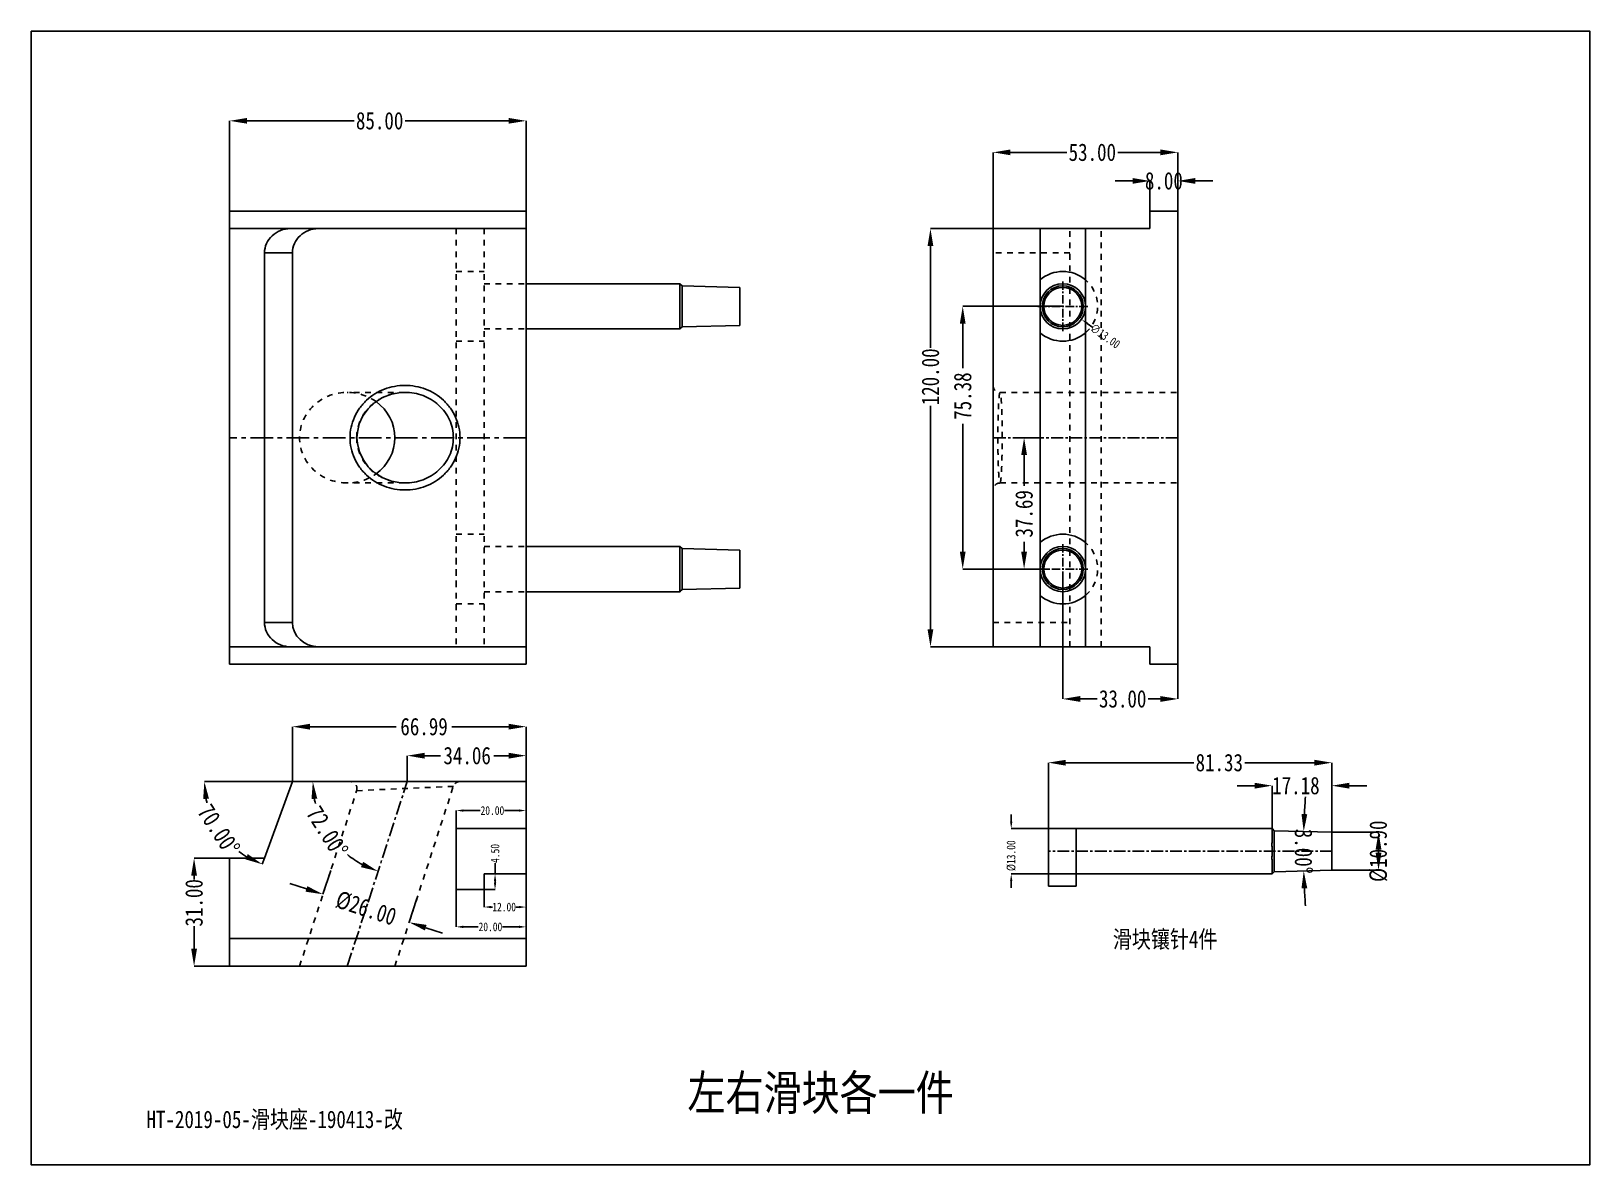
# Model space of a CAD drawing. Header units: millimetres. Extents: x -2414 to 10498, y -2238 to 649.
# Drawn here: x 3475.3 to 3922.3, y -1160.3 to -835 of the extents above; entities that cross this region are included whole.
import ezdxf

# ---------------------------------------------------------------- set-up
doc = ezdxf.new("R2010")
doc.units = ezdxf.units.MM
doc.header["$LTSCALE"] = 16.335
doc.header["$PDMODE"] = 3
doc.header["$PDSIZE"] = 0.3125
doc.linetypes.add('CENTER', pattern=[0.6, 0.375, -0.075, 0.075, -0.075])
doc.linetypes.add('HIDDEN', pattern=[0.2, 0.1, -0.1])
doc.layers.get('0').update_dxf_attribs({"linetype": 'CONTINUOUS'})
doc.layers.get('Defpoints').update_dxf_attribs({"linetype": 'CONTINUOUS'})
doc.layers.add('DEFAULT_2', color=8, linetype='HIDDEN')
doc.layers.add('dim', color=3, linetype='CONTINUOUS')
doc.styles.get("Standard").update_dxf_attribs({"font": 'txt', "width": 0.8})
doc.dimstyles.new('01', dxfattribs={"dimtxt": 5, "dimasz": 5, "dimexe": 0, "dimexo": 0, "dimgap": 0, "dimtad": 0, "dimzin": 0, "dimdsep": 46, "dimtxsty": 'Standard', "dimcen": 0, "dimclrd": 4, "dimclre": 4, "dimclrt": 6, "dimazin": 0, "dimtfac": 1, "dimtofl": 0, "dimtmove": 0, "dimatfit": 3, "dimfxl": 0, "dimtolj": 1, "dimtzin": 0, "dimarcsym": 0})

# ---------------------------------------------------------------- blocks, each defined once
blk = doc.blocks.new('*D169')
at = {"color": 4, "linetype": 'ByBlock', "lineweight": -2, "transparency": 16777216}
for p, q in [((3848.33, -1064.84), (3861.69, -1064.84)), ((3861.69, -1069.84), (3861.69, -1070.74)), ((3848.33, -1075.74), (3861.69, -1075.74))]:
    blk.add_line(p, q, dxfattribs=at)
at = {"color": 4, "linetype": 'ByBlock', "transparency": 16777216}
for points in [[(3860.86, -1069.84), (3862.53, -1069.84), (3861.69, -1064.84)], [(3860.86, -1070.74), (3862.53, -1070.74), (3861.69, -1075.74)]]:
    blk.add_solid(points, dxfattribs=at)
at = {"layer": 'Defpoints', "color": 0, "linetype": 'ByBlock', "transparency": 16777216}
for p in [(3848.33, -1064.84), (3848.33, -1075.74), (3861.69, -1075.74)]:
    blk.add_point(p, dxfattribs=at)
at = {"color": 6, "linetype": 'ByBlock', "transparency": 16777216, "insert": (3861.69, -1070.29), "char_height": 5, "attachment_point": 5, "rotation": 90}
blk.add_mtext('\\A1;%%c10.90', dxfattribs=at)
blk = doc.blocks.new('*D170')
at = {"color": 4, "linetype": 'ByBlock', "lineweight": -2, "transparency": 16777216}
for start, end in [(175.8514, 177.1757), (182.8243, 184.1486)]:
    blk.add_arc((4056.5, -1070.29), 216.33, start, end, dxfattribs=at)
at = {"color": 4, "linetype": 'ByBlock', "transparency": 16777216}
for points in [[(3841.26, -1059.66), (3839.6, -1059.6), (3840.24, -1064.63)], [(3839.6, -1080.98), (3841.26, -1080.92), (3840.24, -1075.95)]]:
    blk.add_solid(points, dxfattribs=at)
at = {"layer": 'Defpoints', "color": 0, "linetype": 'ByBlock', "transparency": 16777216}
for p in [(3831.75, -1064.41), (3848.33, -1064.84), (3840.17, -1068.4), (3831.75, -1076.18), (3848.33, -1075.74)]:
    blk.add_point(p, dxfattribs=at)
at = {"color": 6, "linetype": 'ByBlock', "transparency": 16777216, "insert": (3840.17, -1070.29), "char_height": 5, "attachment_point": 5, "rotation": 270.0007}
blk.add_mtext('\\A1;3.00\\M+5A1E3', dxfattribs=at)
blk = doc.blocks.new('*D171')
at = {"color": 4, "linetype": 'ByBlock', "lineweight": -2, "transparency": 16777216}
for p, q in [((3826.15, -1051.48), (3821.15, -1051.48)), ((3831.15, -1067.05), (3831.15, -1051.48)), ((3848.33, -1067.07), (3848.33, -1051.48)), ((3853.33, -1051.48), (3858.33, -1051.48))]:
    blk.add_line(p, q, dxfattribs=at)
at = {"color": 4, "linetype": 'ByBlock', "transparency": 16777216}
for points in [[(3826.15, -1050.65), (3826.15, -1052.32), (3831.15, -1051.48)], [(3853.33, -1050.65), (3853.33, -1052.32), (3848.33, -1051.48)]]:
    blk.add_solid(points, dxfattribs=at)
at = {"layer": 'Defpoints', "color": 0, "linetype": 'ByBlock', "transparency": 16777216}
for p in [(3831.15, -1051.48), (3831.15, -1067.05), (3848.33, -1067.07)]:
    blk.add_point(p, dxfattribs=at)
at = {"color": 6, "linetype": 'ByBlock', "transparency": 16777216, "insert": (3838, -1051.48), "char_height": 5, "attachment_point": 5}
blk.add_mtext('\\A1;17.18', dxfattribs=at)
blk = doc.blocks.new('*D172')
at = {"color": 4, "linetype": 'ByBlock', "lineweight": -2, "transparency": 16777216}
for p, q in [((3767, -1067.96), (3767, -1044.88)), ((3772, -1044.88), (3808.69, -1044.88)), ((3843.33, -1044.88), (3823.35, -1044.88)), ((3848.33, -1067.07), (3848.33, -1044.88))]:
    blk.add_line(p, q, dxfattribs=at)
at = {"color": 4, "linetype": 'ByBlock', "transparency": 16777216}
for points in [[(3772, -1044.05), (3772, -1045.72), (3767, -1044.88)], [(3843.33, -1044.05), (3843.33, -1045.72), (3848.33, -1044.88)]]:
    blk.add_solid(points, dxfattribs=at)
at = {"layer": 'Defpoints', "color": 0, "linetype": 'ByBlock', "transparency": 16777216}
for p in [(3767, -1044.88), (3767, -1067.96), (3848.33, -1067.07)]:
    blk.add_point(p, dxfattribs=at)
at = {"color": 6, "linetype": 'ByBlock', "transparency": 16777216, "insert": (3816.02, -1044.88), "char_height": 5, "attachment_point": 5}
blk.add_mtext('\\A1;81.33', dxfattribs=at)
blk = doc.blocks.new('*D174')
at = {"color": 4, "linetype": 'ByBlock', "lineweight": -2, "transparency": 16777216}
for p, q in [((3791.14, -877.96), (3786.14, -877.96)), ((3796.14, -886.63), (3796.14, -877.96)), ((3804.14, -886.63), (3804.14, -877.96)), ((3809.14, -877.96), (3814.14, -877.96))]:
    blk.add_line(p, q, dxfattribs=at)
at = {"color": 4, "linetype": 'ByBlock', "transparency": 16777216}
for points in [[(3791.14, -877.12), (3791.14, -878.79), (3796.14, -877.96)], [(3809.14, -877.12), (3809.14, -878.79), (3804.14, -877.96)]]:
    blk.add_solid(points, dxfattribs=at)
at = {"layer": 'Defpoints', "color": 0, "linetype": 'ByBlock', "transparency": 16777216}
for p in [(3796.14, -877.96), (3796.14, -886.63), (3804.14, -886.63)]:
    blk.add_point(p, dxfattribs=at)
at = {"color": 6, "linetype": 'ByBlock', "transparency": 16777216, "insert": (3800.14, -877.96), "char_height": 5, "attachment_point": 5}
blk.add_mtext('\\A1;8.00', dxfattribs=at)
blk = doc.blocks.new('*D175')
at = {"color": 4, "linetype": 'ByBlock', "lineweight": -2, "transparency": 16777216}
for p, q in [((3751.14, -891.63), (3751.14, -869.76)), ((3756.14, -869.76), (3772.28, -869.76)), ((3799.14, -869.76), (3786.94, -869.76)), ((3804.14, -886.63), (3804.14, -869.76))]:
    blk.add_line(p, q, dxfattribs=at)
at = {"color": 4, "linetype": 'ByBlock', "transparency": 16777216}
for points in [[(3756.14, -868.93), (3756.14, -870.59), (3751.14, -869.76)], [(3799.14, -868.93), (3799.14, -870.59), (3804.14, -869.76)]]:
    blk.add_solid(points, dxfattribs=at)
at = {"layer": 'Defpoints', "color": 0, "linetype": 'ByBlock', "transparency": 16777216}
for p in [(3751.14, -869.76), (3804.14, -886.63), (3751.14, -891.63)]:
    blk.add_point(p, dxfattribs=at)
at = {"color": 6, "linetype": 'ByBlock', "transparency": 16777216, "insert": (3779.61, -869.76), "char_height": 5, "attachment_point": 5}
blk.add_mtext('\\A1;53.00', dxfattribs=at)
blk = doc.blocks.new('*D176')
at = {"color": 4, "linetype": 'ByBlock', "lineweight": -2, "transparency": 16777216}
for p, q in [((3753.86, -891.63), (3733.19, -891.63)), ((3733.19, -896.63), (3733.19, -925.84)), ((3733.19, -1006.63), (3733.19, -942.51)), ((3757.53, -1011.63), (3733.19, -1011.63))]:
    blk.add_line(p, q, dxfattribs=at)
at = {"color": 4, "linetype": 'ByBlock', "transparency": 16777216}
for points in [[(3732.36, -896.63), (3734.02, -896.63), (3733.19, -891.63)], [(3732.36, -1006.63), (3734.02, -1006.63), (3733.19, -1011.63)]]:
    blk.add_solid(points, dxfattribs=at)
at = {"layer": 'Defpoints', "color": 0, "linetype": 'ByBlock', "transparency": 16777216}
for p in [(3753.86, -891.63), (3733.19, -1011.63), (3757.53, -1011.63)]:
    blk.add_point(p, dxfattribs=at)
at = {"color": 6, "linetype": 'ByBlock', "transparency": 16777216, "insert": (3733.19, -934.17), "char_height": 5, "attachment_point": 5, "rotation": 90}
blk.add_mtext('\\A1;120.00', dxfattribs=at)
blk = doc.blocks.new('*D177')
at = {"color": 4, "linetype": 'ByBlock', "lineweight": -2, "transparency": 16777216}
for p, q in [((3771.14, -913.94), (3742.44, -913.94)), ((3742.44, -918.94), (3742.44, -931.7)), ((3742.44, -984.32), (3742.44, -947.7)), ((3767.21, -989.32), (3742.44, -989.32))]:
    blk.add_line(p, q, dxfattribs=at)
at = {"color": 4, "linetype": 'ByBlock', "transparency": 16777216}
for points in [[(3741.61, -918.94), (3743.27, -918.94), (3742.44, -913.94)], [(3741.61, -984.32), (3743.27, -984.32), (3742.44, -989.32)]]:
    blk.add_solid(points, dxfattribs=at)
at = {"layer": 'Defpoints', "color": 0, "linetype": 'ByBlock', "transparency": 16777216}
for p in [(3742.44, -913.94), (3771.14, -913.94), (3767.21, -989.32)]:
    blk.add_point(p, dxfattribs=at)
at = {"color": 6, "linetype": 'ByBlock', "transparency": 16777216, "insert": (3742.44, -939.7), "char_height": 5, "attachment_point": 5, "rotation": 90}
blk.add_mtext('\\A1;75.38', dxfattribs=at)
blk = doc.blocks.new('*D178')
at = {"color": 4, "linetype": 'ByBlock', "lineweight": -2, "transparency": 16777216}
for p, q in [((3771.14, -992.41), (3771.14, -1026.59)), ((3804.14, -995.95), (3804.14, -1026.59)), ((3776.14, -1026.59), (3780.99, -1026.59)), ((3799.14, -1026.59), (3795.65, -1026.59))]:
    blk.add_line(p, q, dxfattribs=at)
at = {"color": 4, "linetype": 'ByBlock', "transparency": 16777216}
for points in [[(3776.14, -1025.76), (3776.14, -1027.43), (3771.14, -1026.59)], [(3799.14, -1025.76), (3799.14, -1027.43), (3804.14, -1026.59)]]:
    blk.add_solid(points, dxfattribs=at)
at = {"layer": 'Defpoints', "color": 0, "linetype": 'ByBlock', "transparency": 16777216}
for p in [(3771.14, -992.41), (3804.14, -995.95), (3804.14, -1026.59)]:
    blk.add_point(p, dxfattribs=at)
at = {"color": 6, "linetype": 'ByBlock', "transparency": 16777216, "insert": (3788.32, -1026.59), "char_height": 5, "attachment_point": 5}
blk.add_mtext('\\A1;33.00', dxfattribs=at)
blk = doc.blocks.new('*D179')
at = {"color": 4, "linetype": 'ByBlock', "lineweight": -2, "transparency": 16777216}
for p, q in [((3764.81, -951.63), (3760.05, -951.63)), ((3760.05, -956.63), (3760.05, -965.47)), ((3760.05, -984.32), (3760.05, -981.47)), ((3761.11, -989.32), (3760.05, -989.32))]:
    blk.add_line(p, q, dxfattribs=at)
at = {"color": 4, "linetype": 'ByBlock', "transparency": 16777216}
for points in [[(3759.21, -956.63), (3760.88, -956.63), (3760.05, -951.63)], [(3759.21, -984.32), (3760.88, -984.32), (3760.05, -989.32)]]:
    blk.add_solid(points, dxfattribs=at)
at = {"layer": 'Defpoints', "color": 0, "linetype": 'ByBlock', "transparency": 16777216}
for p in [(3764.81, -951.63), (3760.05, -989.32), (3761.11, -989.32)]:
    blk.add_point(p, dxfattribs=at)
at = {"color": 6, "linetype": 'ByBlock', "transparency": 16777216, "insert": (3760.05, -973.47), "char_height": 5, "attachment_point": 5, "rotation": 90}
blk.add_mtext('\\A1;37.69', dxfattribs=at)
blk = doc.blocks.new('*D180')
at = {"color": 4, "linetype": 'ByBlock', "lineweight": -2, "transparency": 16777216}
for p, q in [((3583.15, -1050.29), (3583.15, -1042.87)), ((3588.15, -1042.87), (3592.65, -1042.87)), ((3612.2, -1042.87), (3607.98, -1042.87)), ((3617.2, -1050.29), (3617.2, -1042.87))]:
    blk.add_line(p, q, dxfattribs=at)
at = {"color": 4, "linetype": 'ByBlock', "transparency": 16777216}
for points in [[(3588.15, -1042.04), (3588.15, -1043.71), (3583.15, -1042.87)], [(3612.2, -1042.04), (3612.2, -1043.71), (3617.2, -1042.87)]]:
    blk.add_solid(points, dxfattribs=at)
at = {"layer": 'Defpoints', "color": 0, "linetype": 'ByBlock', "transparency": 16777216}
for p in [(3583.15, -1042.87), (3583.15, -1050.29), (3617.2, -1050.29)]:
    blk.add_point(p, dxfattribs=at)
at = {"color": 6, "linetype": 'ByBlock', "transparency": 16777216, "insert": (3600.32, -1042.87), "char_height": 5, "attachment_point": 5}
blk.add_mtext('\\A1;34.06', dxfattribs=at)
blk = doc.blocks.new('*D181')
at = {"color": 4, "linetype": 'ByBlock', "lineweight": -2, "transparency": 16777216}
for p, q in [((3550.21, -1050.29), (3550.21, -1034.55)), ((3555.21, -1034.55), (3579.96, -1034.55)), ((3612.2, -1034.55), (3595.96, -1034.55)), ((3617.2, -1050.29), (3617.2, -1034.55))]:
    blk.add_line(p, q, dxfattribs=at)
at = {"color": 4, "linetype": 'ByBlock', "transparency": 16777216}
for points in [[(3555.21, -1033.72), (3555.21, -1035.38), (3550.21, -1034.55)], [(3612.2, -1033.72), (3612.2, -1035.38), (3617.2, -1034.55)]]:
    blk.add_solid(points, dxfattribs=at)
at = {"layer": 'Defpoints', "color": 0, "linetype": 'ByBlock', "transparency": 16777216}
for p in [(3550.21, -1034.55), (3550.21, -1050.29), (3617.2, -1050.29)]:
    blk.add_point(p, dxfattribs=at)
at = {"color": 6, "linetype": 'ByBlock', "transparency": 16777216, "insert": (3587.96, -1034.55), "char_height": 5, "attachment_point": 5}
blk.add_mtext('\\A1;66.99', dxfattribs=at)
blk = doc.blocks.new('*D182')
at = {"color": 4, "linetype": 'ByBlock', "lineweight": -2, "transparency": 16777216}
for p, q in [((3532.2, -1072.29), (3522, -1072.29)), ((3522, -1077.29), (3522, -1078.41)), ((3522, -1098.29), (3522, -1091.74)), ((3532.2, -1103.29), (3522, -1103.29))]:
    blk.add_line(p, q, dxfattribs=at)
at = {"color": 4, "linetype": 'ByBlock', "transparency": 16777216}
for points in [[(3521.17, -1077.29), (3522.83, -1077.29), (3522, -1072.29)], [(3521.17, -1098.29), (3522.83, -1098.29), (3522, -1103.29)]]:
    blk.add_solid(points, dxfattribs=at)
at = {"layer": 'Defpoints', "color": 0, "linetype": 'ByBlock', "transparency": 16777216}
for p in [(3532.2, -1072.29), (3522, -1103.29), (3532.2, -1103.29)]:
    blk.add_point(p, dxfattribs=at)
at = {"color": 6, "linetype": 'ByBlock', "transparency": 16777216, "insert": (3522, -1085.08), "char_height": 5, "attachment_point": 5, "rotation": 90}
blk.add_mtext('\\A1;31.00', dxfattribs=at)
blk = doc.blocks.new('*D183')
at = {"color": 4, "linetype": 'ByBlock', "lineweight": -2, "transparency": 16777216}
for p, q in [((3550.21, -1050.29), (3524.95, -1050.29)), ((3542.2, -1072.29), (3541.57, -1074.03))]:
    blk.add_line(p, q, dxfattribs=at)
for start, end in [(191.3598, 193.9669), (232.4925, 238.6402)]:
    blk.add_arc((3550.21, -1050.29), 25.26, start, end, dxfattribs=at)
at = {"color": 4, "linetype": 'ByBlock', "transparency": 16777216}
for points in [[(3524.61, -1055.35), (3526.27, -1055.18), (3524.95, -1050.29)], [(3537.42, -1071.11), (3536.7, -1072.61), (3541.57, -1074.03)]]:
    blk.add_solid(points, dxfattribs=at)
at = {"layer": 'Defpoints', "color": 0, "linetype": 'ByBlock', "transparency": 16777216}
for p in [(3550.21, -1050.29), (3550.21, -1050.29), (3617.2, -1050.29), (3532.87, -1068.67), (3542.2, -1072.29)]:
    blk.add_point(p, dxfattribs=at)
at = {"color": 6, "linetype": 'ByBlock', "transparency": 16777216, "insert": (3529.08, -1064.13), "char_height": 5, "attachment_point": 5, "rotation": 303.2297}
blk.add_mtext('\\A1;70.00\\M+5A1E3', dxfattribs=at)
blk = doc.blocks.new('*D184')
at = {"color": 4, "linetype": 'ByBlock', "lineweight": -2, "transparency": 16777216}
for start, end in [(190.5865, 193.4251), (230.7282, 241.4135)]:
    blk.add_arc((3583.15, -1050.29), 27.1, start, end, dxfattribs=at)
at = {"color": 4, "linetype": 'ByBlock', "transparency": 16777216}
for points in [[(3555.68, -1055.35), (3557.34, -1055.19), (3556.05, -1050.29)], [(3570.51, -1073.32), (3569.85, -1074.85), (3574.77, -1076.06)]]:
    blk.add_solid(points, dxfattribs=at)
at = {"layer": 'Defpoints', "color": 0, "linetype": 'ByBlock', "transparency": 16777216}
for p in [(3550.21, -1050.29), (3583.15, -1050.29), (3617.2, -1050.29), (3565.01, -1070.43), (3565.92, -1103.29)]:
    blk.add_point(p, dxfattribs=at)
at = {"color": 6, "linetype": 'ByBlock', "transparency": 16777216, "insert": (3560.18, -1064.68), "char_height": 5, "attachment_point": 5, "rotation": 302.0767}
blk.add_mtext('\\A1;72.00\\M+5A1E3', dxfattribs=at)
blk = doc.blocks.new('*D185')
at = {"color": 4, "linetype": 'ByBlock', "lineweight": -2, "transparency": 16777216}
for p, q in [((3561.19, -1075.79), (3558.97, -1082.64)), ((3554.21, -1081.1), (3549.45, -1079.55)), ((3585.92, -1083.83), (3583.69, -1090.68)), ((3588.45, -1092.22), (3593.2, -1093.77))]:
    blk.add_line(p, q, dxfattribs=at)
at = {"color": 4, "linetype": 'ByBlock', "transparency": 16777216}
for points in [[(3554.47, -1080.3), (3553.95, -1081.89), (3558.97, -1082.64)], [(3588.71, -1091.43), (3588.19, -1093.01), (3583.69, -1090.68)]]:
    blk.add_solid(points, dxfattribs=at)
at = {"layer": 'Defpoints', "color": 0, "linetype": 'ByBlock', "transparency": 16777216}
for p in [(3561.19, -1075.79), (3585.92, -1083.83), (3583.69, -1090.68)]:
    blk.add_point(p, dxfattribs=at)
at = {"color": 6, "linetype": 'ByBlock', "transparency": 16777216, "insert": (3571.33, -1086.66), "char_height": 5, "attachment_point": 5, "rotation": 342}
blk.add_mtext('\\A1;%%c26.00', dxfattribs=at)
blk = doc.blocks.new('*D191')
at = {"color": 4, "linetype": 'ByBlock', "lineweight": -2, "transparency": 16777216}
for p, q in [((3532.2, -886.63), (3532.2, -860.71)), ((3537.2, -860.71), (3567.88, -860.71)), ((3612.2, -860.71), (3582.55, -860.71)), ((3617.2, -891.63), (3617.2, -860.71))]:
    blk.add_line(p, q, dxfattribs=at)
at = {"color": 4, "linetype": 'ByBlock', "transparency": 16777216}
for points in [[(3537.2, -859.88), (3537.2, -861.54), (3532.2, -860.71)], [(3612.2, -859.88), (3612.2, -861.54), (3617.2, -860.71)]]:
    blk.add_solid(points, dxfattribs=at)
at = {"layer": 'Defpoints', "color": 0, "linetype": 'ByBlock', "transparency": 16777216}
for p in [(3532.2, -860.71), (3532.2, -886.63), (3617.2, -891.63)]:
    blk.add_point(p, dxfattribs=at)
at = {"color": 6, "linetype": 'ByBlock', "transparency": 16777216, "insert": (3575.22, -860.71), "char_height": 5, "attachment_point": 5}
blk.add_mtext('\\A1;85.00', dxfattribs=at)
blk = doc.blocks.new('*D652')
at = {"layer": 'Defpoints', "color": 0, "linetype": 'ByBlock', "transparency": 16777216}
for p in [(3765.82, -910.21), (3776.47, -917.67)]:
    blk.add_point(p, dxfattribs=at)
at = {"layer": 'dim', "color": 4, "linetype": 'ByBlock', "lineweight": -2, "transparency": 16777216}
blk.add_line((3779.74, -919.97), (3778.1, -918.82), dxfattribs=at)
at = {"layer": 'dim', "color": 4, "linetype": 'ByBlock', "transparency": 16777216}
blk.add_solid([(3778.3, -918.55), (3777.91, -919.09), (3776.47, -917.67)], dxfattribs=at)
at = {"layer": 'dim', "color": 6, "linetype": 'ByBlock', "transparency": 16777216, "insert": (3783.29, -922.46), "char_height": 2.5, "attachment_point": 5, "rotation": 324.9623}
blk.add_mtext('\\A1;∅13.00', dxfattribs=at)
blk = doc.blocks.new('*D653')
at = {"layer": 'Defpoints', "color": 0, "linetype": 'ByBlock', "transparency": 16777216}
for p in [(3617.2, -1076.79), (3597.2, -1081.29), (3617.2, -1091.99)]:
    blk.add_point(p, dxfattribs=at)
at = {"layer": 'dim', "color": 4, "linetype": 'ByBlock', "lineweight": -2, "transparency": 16777216}
for p, q in [((3617.2, -1076.79), (3617.2, -1091.99)), ((3597.2, -1081.29), (3597.2, -1091.99)), ((3599.2, -1091.99), (3603.49, -1091.99)), ((3615.2, -1091.99), (3610.49, -1091.99))]:
    blk.add_line(p, q, dxfattribs=at)
at = {"layer": 'dim', "color": 4, "linetype": 'ByBlock', "transparency": 16777216}
for points in [[(3599.2, -1091.65), (3599.2, -1092.32), (3597.2, -1091.99)], [(3615.2, -1091.65), (3615.2, -1092.32), (3617.2, -1091.99)]]:
    blk.add_solid(points, dxfattribs=at)
at = {"layer": 'dim', "color": 6, "linetype": 'ByBlock', "transparency": 16777216, "insert": (3606.99, -1091.99), "char_height": 2.5, "attachment_point": 5}
blk.add_mtext('\\A1;20.00', dxfattribs=at)
blk = doc.blocks.new('*D654')
at = {"layer": 'Defpoints', "color": 0, "linetype": 'ByBlock', "transparency": 16777216}
for p in [(3617.2, -1058.62), (3597.2, -1063.8), (3617.2, -1063.79)]:
    blk.add_point(p, dxfattribs=at)
at = {"layer": 'dim', "color": 4, "linetype": 'ByBlock', "lineweight": -2, "transparency": 16777216}
for p, q in [((3597.2, -1063.8), (3597.2, -1058.62)), ((3599.2, -1058.62), (3604.06, -1058.62)), ((3615.2, -1058.62), (3611.06, -1058.62)), ((3617.2, -1063.79), (3617.2, -1058.62))]:
    blk.add_line(p, q, dxfattribs=at)
at = {"layer": 'dim', "color": 4, "linetype": 'ByBlock', "transparency": 16777216}
for points in [[(3599.2, -1058.29), (3599.2, -1058.95), (3597.2, -1058.62)], [(3615.2, -1058.29), (3615.2, -1058.95), (3617.2, -1058.62)]]:
    blk.add_solid(points, dxfattribs=at)
at = {"layer": 'dim', "color": 6, "linetype": 'ByBlock', "transparency": 16777216, "insert": (3607.56, -1058.62), "char_height": 2.5, "attachment_point": 5}
blk.add_mtext('\\A1;20.00', dxfattribs=at)
blk = doc.blocks.new('*D655')
at = {"layer": 'Defpoints', "color": 0, "linetype": 'ByBlock', "transparency": 16777216}
for p in [(3605.2, -1076.79), (3605.2, -1081.29), (3608.32, -1081.29)]:
    blk.add_point(p, dxfattribs=at)
at = {"layer": 'dim', "color": 4, "linetype": 'ByBlock', "lineweight": -2, "transparency": 16777216}
for p, q in [((3605.2, -1076.79), (3608.32, -1076.79)), ((3608.32, -1076.79), (3608.32, -1073.75)), ((3605.2, -1081.29), (3608.32, -1081.29)), ((3608.32, -1079.29), (3608.32, -1078.79))]:
    blk.add_line(p, q, dxfattribs=at)
at = {"layer": 'dim', "color": 4, "linetype": 'ByBlock', "transparency": 16777216}
for points in [[(3607.99, -1078.79), (3608.65, -1078.79), (3608.32, -1076.79)], [(3607.99, -1079.29), (3608.65, -1079.29), (3608.32, -1081.29)]]:
    blk.add_solid(points, dxfattribs=at)
at = {"layer": 'dim', "color": 6, "linetype": 'ByBlock', "transparency": 16777216, "insert": (3608.32, -1070.92), "char_height": 2.5, "attachment_point": 5, "rotation": 90}
blk.add_mtext('\\A1;4.50', dxfattribs=at)
blk = doc.blocks.new('*D656')
at = {"layer": 'Defpoints', "color": 0, "linetype": 'ByBlock', "transparency": 16777216}
for p in [(3605.2, -1081.29), (3617.2, -1081.29), (3617.2, -1086.3)]:
    blk.add_point(p, dxfattribs=at)
at = {"layer": 'dim', "color": 4, "linetype": 'ByBlock', "lineweight": -2, "transparency": 16777216}
for p, q in [((3605.2, -1081.29), (3605.2, -1086.3)), ((3617.2, -1081.29), (3617.2, -1086.3)), ((3607.2, -1086.3), (3607.58, -1086.3)), ((3615.2, -1086.3), (3614.25, -1086.3))]:
    blk.add_line(p, q, dxfattribs=at)
at = {"layer": 'dim', "color": 4, "linetype": 'ByBlock', "transparency": 16777216}
for points in [[(3607.2, -1085.97), (3607.2, -1086.64), (3605.2, -1086.3)], [(3615.2, -1085.97), (3615.2, -1086.64), (3617.2, -1086.3)]]:
    blk.add_solid(points, dxfattribs=at)
at = {"layer": 'dim', "color": 6, "linetype": 'ByBlock', "transparency": 16777216, "insert": (3610.92, -1086.3), "char_height": 2.5, "attachment_point": 5}
blk.add_mtext('\\A1;12.00', dxfattribs=at)
blk = doc.blocks.new('*D657')
at = {"layer": 'Defpoints', "color": 0, "linetype": 'ByBlock', "transparency": 16777216}
for p in [(3775, -1063.79), (3756.35, -1076.79), (3775, -1076.79)]:
    blk.add_point(p, dxfattribs=at)
at = {"layer": 'dim', "color": 4, "linetype": 'ByBlock', "lineweight": -2, "transparency": 16777216}
for p, q in [((3756.35, -1061.79), (3756.35, -1059.79)), ((3775, -1063.79), (3756.35, -1063.79)), ((3775, -1076.79), (3756.35, -1076.79)), ((3756.35, -1078.79), (3756.35, -1080.79))]:
    blk.add_line(p, q, dxfattribs=at)
at = {"layer": 'dim', "color": 4, "linetype": 'ByBlock', "transparency": 16777216}
for points in [[(3756.02, -1061.79), (3756.69, -1061.79), (3756.35, -1063.79)], [(3756.02, -1078.79), (3756.69, -1078.79), (3756.35, -1076.79)]]:
    blk.add_solid(points, dxfattribs=at)
at = {"layer": 'dim', "color": 6, "linetype": 'ByBlock', "transparency": 16777216, "insert": (3756.35, -1071.57), "char_height": 2.5, "attachment_point": 5, "rotation": 90}
blk.add_mtext('\\A1;%%C13.00', dxfattribs=at)

msp = doc.modelspace()

# ---------------------------------------------------------------- linework, layer by layer
at = {"color": 7, "linetype": 'Continuous'}
for p, q in [((3532.201, -1016.63), (3532.201, -886.63)), ((3617.201, -886.63), (3532.201, -886.63)), ((3617.201, -886.63), (3617.201, -1016.63)), ((3796.142, -886.63), (3796.142, -891.63)), ((3804.142, -886.63), (3796.142, -886.63)), ((3804.142, -1016.63), (3804.142, -886.63)), ((3617.201, -891.63), (3532.201, -891.63)), ((3751.142, -891.63), (3751.142, -1011.63)), ((3796.142, -891.63), (3751.142, -891.63)), ((3542.201, -1004.63), (3542.201, -898.63)), ((3542.201, -898.63), (3550.208, -898.63)), ((3550.208, -1004.63), (3550.208, -898.63)), ((3617.201, -907.442), (3661.449, -907.442)), ((3661.949, -908.057), (3661.45, -907.544)), ((3661.949, -919.827), (3661.949, -908.057)), ((3678.531, -908.491), (3661.949, -908.057)), ((3678.531, -919.393), (3678.531, -908.491)), ((3617.201, -920.442), (3661.45, -920.442)), ((3661.949, -919.827), (3661.45, -920.34)), ((3678.531, -919.393), (3661.949, -919.827)), ((3582.489, -938.63), (3582.496, -938.63)), ((3582.504, -964.63), (3582.496, -964.63)), ((3617.201, -982.817), (3661.449, -982.817)), ((3661.949, -983.432), (3661.45, -982.919)), ((3661.949, -995.202), (3661.949, -983.432)), ((3678.531, -983.866), (3661.949, -983.432)), ((3678.531, -994.768), (3678.531, -983.866)), ((3617.201, -995.817), (3661.45, -995.817)), ((3661.949, -995.202), (3661.45, -995.715)), ((3678.531, -994.768), (3661.949, -995.202)), ((3550.208, -1004.63), (3542.201, -1004.63)), ((3617.201, -1011.63), (3532.201, -1011.63)), ((3751.142, -1011.63), (3796.142, -1011.63)), ((3796.142, -1011.63), (3796.142, -1016.63)), ((3617.201, -1016.63), (3532.201, -1016.63)), ((3796.142, -1016.63), (3804.142, -1016.63)), ((3550.208, -1050.292), (3542.201, -1072.292)), ((3617.201, -1050.292), (3550.208, -1050.292)), ((3617.201, -1050.292), (3617.201, -1103.292)), ((3766.999, -1080.294), (3766.999, -1063.794)), ((3786.999, -1063.794), (3766.999, -1063.794)), ((3774.999, -1080.294), (3774.999, -1063.794)), ((3831.151, -1063.794), (3786.999, -1063.794)), ((3831.747, -1064.406), (3831.151, -1063.794)), ((3831.747, -1076.177), (3831.747, -1064.406)), ((3848.329, -1064.841), (3831.747, -1064.406)), ((3848.329, -1075.743), (3848.329, -1064.841)), ((3532.201, -1103.292), (3532.201, -1072.292)), ((3542.201, -1072.292), (3532.201, -1072.292)), ((3786.999, -1076.794), (3774.999, -1076.794)), ((3831.146, -1076.794), (3786.999, -1076.794)), ((3831.747, -1076.177), (3831.146, -1076.794)), ((3848.329, -1075.743), (3831.747, -1076.177)), ((3774.999, -1080.294), (3766.999, -1080.294)), ((3617.201, -1095.292), (3532.201, -1095.292)), ((3617.201, -1103.292), (3532.201, -1103.292))]:
    msp.add_line(p, q, dxfattribs=at)
at = {"linetype": 'ByBlock'}
for p, q in [((3764.645, -1011.63), (3764.645, -891.63)), ((3777.645, -1011.63), (3777.645, -891.63)), ((3605.201, -1081.294), (3605.201, -1076.794)), ((3605.201, -1076.794), (3617.201, -1076.794))]:
    msp.add_line(p, q, dxfattribs=at)
at = {"color": 1, "linetype": 'CENTER', "ltscale": 0.404285}
for p, q in [((3771.145, -921.092), (3771.145, -906.792)), ((3763.995, -913.942), (3778.295, -913.942)), ((3771.145, -996.467), (3771.145, -982.167)), ((3763.995, -989.317), (3778.295, -989.317))]:
    msp.add_line(p, q, dxfattribs=at)
at = {"color": 1, "linetype": 'CENTER', "ltscale": 1.057361}
msp.add_line((3617.201, -951.63), (3532.201, -951.63), dxfattribs=at)
at = {"color": 1, "linetype": 'CENTER', "ltscale": 0.55978}
msp.add_line((3804.142, -951.63), (3751.142, -951.63), dxfattribs=at)
at = {"color": 1, "linetype": 'CENTER', "ltscale": 0.549201}
msp.add_line((3848.329, -1070.294), (3766.999, -1070.294), dxfattribs=at)
at = {"linetype": 'ByBlock'}
msp.add_lwpolyline([(3475.281, -834.986), (3922.295, -834.986), (3922.295, -1160.269), (3475.281, -1160.269)], close=True, dxfattribs=at)
at = {"color": 7, "linetype": 'Continuous'}
for points in [[(3568.724, -951.63), (3568.827, -950.042), (3569.384, -947.653), (3570.423, -945.375), (3571.92, -943.304), (3573.825, -941.531), (3576.073, -940.13), (3578.587, -939.165), (3581.271, -938.681), (3582.489, -938.63)], [(3582.504, -964.63), (3581.298, -964.58), (3578.619, -964.104), (3576.109, -963.146), (3573.861, -961.756), (3571.953, -959.992), (3570.451, -957.931), (3569.403, -955.662), (3568.835, -953.28), (3568.724, -951.63)]]:
    msp.add_lwpolyline(points, dxfattribs=at)
for centre, radius in [((3771.145, -913.942), 6.5), ((3771.142, -913.942), 5.885), ((3771.142, -913.942), 5.451), ((3771.145, -989.317), 6.5), ((3771.142, -989.317), 5.885), ((3771.142, -989.317), 5.451)]:
    msp.add_circle(centre, radius, dxfattribs=at)
at = {"linetype": 'ByBlock'}
for centre, start, end in [((3771.145, -913.942), 49.4584, 130.5416), ((3771.145, -913.942), 229.4584, 310.5416), ((3771.145, -989.317), 49.4584, 130.5416), ((3771.145, -989.317), 229.4584, 310.5416)]:
    msp.add_arc(centre, 10, start, end, dxfattribs=at)
at = {"color": 7, "linetype": 'Continuous'}
for centre, major_axis, ratio, start_param, end_param in [((3549.65, -898.63), (7.449, 0), 0.9396926, 1.5707963, 3.1415927), ((3557.657, -898.63), (7.449, 0), 0.9396926, 1.5707963, 3.1415927), ((3565.925, -951.63), (13.669, 0), 0.9510565, -0.9212421, 0.9209931), ((3549.65, -1004.63), (7.449, 0), 0.9396926, -3.1415927, -1.5707963), ((3557.657, -1004.63), (-7.449, 0), 0.9396926, 0, 1.5707963)]:
    msp.add_ellipse(centre, major_axis=major_axis, ratio=ratio, start_param=start_param, end_param=end_param, dxfattribs=at)
for points, knots in [([(3661.45, -920.442), (3661.445, -920.442), (3661.435, -920.427), (3661.41, -920.41), (3661.381, -920.369), (3661.34, -920.29), (3661.335, -920.142), (3661.352, -919.93), (3661.357, -919.657), (3661.351, -919.188), (3661.352, -918.481), (3661.353, -917.508), (3661.353, -916.398), (3661.353, -915.194), (3661.353, -913.942), (3661.353, -912.69), (3661.353, -911.486), (3661.353, -910.376), (3661.352, -909.404), (3661.351, -908.696), (3661.357, -908.227), (3661.352, -907.954), (3661.335, -907.742), (3661.34, -907.594), (3661.381, -907.515), (3661.41, -907.475), (3661.435, -907.457), (3661.445, -907.442), (3661.45, -907.442)], [0, 0, 0, 0, 0.0009896, 0.0036036, 0.0073845, 0.0120288, 0.0239579, 0.040407, 0.061275, 0.0863608, 0.148213, 0.2235939, 0.3096038, 0.4029356, 0.5, 0.5970644, 0.6903962, 0.7764061, 0.851787, 0.9136392, 0.938725, 0.959593, 0.9760421, 0.9879712, 0.9926155, 0.9963964, 0.9990104, 1, 1, 1, 1]), ([(3566.724, -951.63), (3566.724, -950.624), (3566.938, -948.607), (3567.884, -945.721), (3569.403, -943.09), (3571.417, -940.818), (3573.835, -938.981), (3577.449, -937.189), (3582.496, -936.257), (3587.542, -937.189), (3591.157, -938.981), (3593.574, -940.818), (3595.588, -943.09), (3597.107, -945.721), (3598.053, -948.607), (3598.268, -950.624), (3598.268, -951.63)], [0, 0, 0, 0, 0.0625569, 0.1251087, 0.1876694, 0.2502339, 0.3128032, 0.3753761, 0.500002, 0.6246255, 0.6871958, 0.7497621, 0.812323, 0.8748817, 0.9374385, 1, 1, 1, 1]), ([(3582.496, -938.63), (3584.244, -938.63), (3587.772, -939.257), (3591.612, -941.575), (3593.979, -944.187), (3595.329, -946.472), (3596.174, -948.988), (3596.365, -950.751), (3596.366, -951.63)], [0, 0, 0, 0, 0.2494555, 0.4988406, 0.6241058, 0.7493883, 0.8746841, 1, 1, 1, 1]), ([(3598.268, -951.63), (3598.268, -952.635), (3598.053, -954.652), (3597.107, -957.538), (3595.588, -960.169), (3593.574, -962.441), (3591.157, -964.278), (3587.542, -966.07), (3582.496, -967.002), (3577.449, -966.07), (3573.835, -964.278), (3571.417, -962.441), (3569.403, -960.169), (3567.885, -957.538), (3566.938, -954.652), (3566.724, -952.635), (3566.724, -951.63)], [0, 0, 0, 0, 0.0625569, 0.1251087, 0.1876694, 0.2502339, 0.3128032, 0.3753761, 0.500002, 0.6246255, 0.6871958, 0.7497621, 0.812323, 0.8748817, 0.9374385, 1, 1, 1, 1]), ([(3596.366, -951.63), (3596.365, -952.508), (3596.174, -954.27), (3595.33, -956.785), (3593.981, -959.069), (3591.615, -961.681), (3587.778, -964), (3584.252, -964.629), (3582.504, -964.63)], [0, 0, 0, 0, 0.1253054, 0.25059, 0.3758755, 0.5011468, 0.7505415, 1, 1, 1, 1]), ([(3661.45, -995.817), (3661.445, -995.817), (3661.435, -995.802), (3661.41, -995.785), (3661.381, -995.744), (3661.34, -995.665), (3661.335, -995.517), (3661.352, -995.305), (3661.357, -995.032), (3661.351, -994.563), (3661.352, -993.856), (3661.353, -992.883), (3661.353, -991.773), (3661.353, -990.569), (3661.353, -989.317), (3661.353, -988.065), (3661.353, -986.861), (3661.353, -985.751), (3661.352, -984.779), (3661.351, -984.071), (3661.357, -983.602), (3661.352, -983.329), (3661.335, -983.117), (3661.34, -982.969), (3661.381, -982.89), (3661.41, -982.85), (3661.435, -982.832), (3661.445, -982.817), (3661.45, -982.817)], [0, 0, 0, 0, 0.0009896, 0.0036036, 0.0073845, 0.0120288, 0.0239579, 0.040407, 0.061275, 0.0863608, 0.148213, 0.2235939, 0.3096038, 0.4029356, 0.5, 0.5970644, 0.6903962, 0.7764061, 0.851787, 0.9136392, 0.938725, 0.959593, 0.9760421, 0.9879712, 0.9926155, 0.9963964, 0.9990104, 1, 1, 1, 1]), ([(3831.247, -1070.294), (3831.247, -1069.872), (3831.117, -1069.047), (3831.151, -1067.841), (3831.152, -1066.731), (3831.149, -1065.558), (3831.15, -1064.595), (3831.151, -1063.96), (3831.151, -1063.794)], [0, 0, 0, 0, 0.1950655, 0.3826166, 0.5555281, 0.7070677, 0.9238678, 1, 1, 1, 1]), ([(3831.146, -1076.794), (3831.146, -1076.629), (3831.146, -1075.994), (3831.145, -1075.031), (3831.149, -1073.857), (3831.149, -1072.748), (3831.116, -1071.542), (3831.247, -1070.717), (3831.247, -1070.294)], [0, 0, 0, 0, 0.0761326, 0.2929337, 0.4444738, 0.6173853, 0.8049376, 1, 1, 1, 1])]:
    msp.add_open_spline(points, degree=3, knots=knots, dxfattribs=at)
at = {"layer": 'DEFAULT_2', "color": 8, "linetype": 'HIDDEN'}
for p, q in [((3597.201, -891.63), (3597.201, -1011.63)), ((3605.201, -891.63), (3605.201, -1011.63)), ((3773.142, -1011.63), (3773.142, -891.63)), ((3782.145, -1011.63), (3782.145, -891.63)), ((3773.142, -898.63), (3751.142, -898.63)), ((3597.201, -903.942), (3605.201, -903.942)), ((3605.201, -907.442), (3617.201, -907.442)), ((3605.201, -920.442), (3617.201, -920.442)), ((3597.201, -923.942), (3605.201, -923.942)), ((3582.496, -938.63), (3565.925, -938.63)), ((3753.142, -938.63), (3804.142, -938.63)), ((3582.496, -964.63), (3565.925, -964.63)), ((3753.142, -964.63), (3804.142, -964.63)), ((3597.201, -979.317), (3605.201, -979.317)), ((3597.201, -982.817), (3597.201, -995.817)), ((3605.201, -982.817), (3617.201, -982.817)), ((3605.201, -995.817), (3617.201, -995.817)), ((3597.201, -999.317), (3605.201, -999.317)), ((3751.142, -1004.63), (3773.142, -1004.63)), ((3552.256, -1103.292), (3568.626, -1052.91)), ((3568.626, -1052.91), (3596.366, -1051.674)), ((3579.594, -1103.292), (3596.366, -1051.674)), ((3597.201, -1076.794), (3597.201, -1063.795)), ((3617.201, -1076.794), (3605.201, -1076.794))]:
    msp.add_line(p, q, dxfattribs=at)
at = {"layer": 'DEFAULT_2', "color": 1, "linetype": 'CENTER', "ltscale": 0.667065}
msp.add_line((3565.925, -1103.292), (3583.146, -1050.292), dxfattribs=at)
at = {"layer": 'DEFAULT_2', "color": 7, "linetype": 'Continuous'}
for p, q in [((3617.201, -1063.794), (3597.201, -1063.794)), ((3597.201, -1063.794), (3597.201, -1081.294))]:
    msp.add_line(p, q, dxfattribs=at)
at = {"layer": 'DEFAULT_2', "color": 7, "linetype": 'Continuous', "ltscale": 0.248791}
msp.add_line((3605.201, -1081.294), (3597.201, -1081.294), dxfattribs=at)
at = {"layer": 'DEFAULT_2', "color": 8, "linetype": 'HIDDEN'}
for centre, radius, start, end in [((3771.145, -913.942), 10, 310.5416, 49.4584), ((3753.142, -936.63), 2, 180.00072, 269.99992), ((3753.142, -966.63), 2, 89.99992, 180), ((3771.145, -989.317), 10, 310.5416, 49.4584), ((3566.724, -1052.292), 2, 342, 90), ((3598.268, -1052.292), 2, 90, 162)]:
    msp.add_arc(centre, radius, start, end, dxfattribs=at)
msp.add_ellipse((3565.925, -951.63), major_axis=(13.669, 0), ratio=0.9510565, start_param=0.9209931, end_param=5.3619432, dxfattribs=at)
for points, knots in [([(3568.626, -951.63), (3568.626, -950.751), (3568.817, -948.989), (3569.661, -946.474), (3571.011, -944.19), (3573.377, -941.578), (3577.214, -939.259), (3580.741, -938.63), (3582.489, -938.63)], [0, 0, 0, 0, 0.1253054, 0.2505901, 0.3758756, 0.5011469, 0.7505416, 1, 1, 1, 1]), ([(3753.142, -938.63), (3753.114, -938.63), (3753.059, -938.727), (3753.016, -938.894), (3752.958, -939.196), (3752.906, -939.599), (3752.853, -940.12), (3752.802, -940.748), (3752.754, -941.483), (3752.691, -942.659), (3752.625, -944.346), (3752.568, -946.587), (3752.532, -949.05), (3752.524, -950.756), (3752.524, -951.63)], [0, 0, 0, 0, 0.0063607, 0.0205536, 0.0433689, 0.0748517, 0.1149002, 0.1633171, 0.2198287, 0.2840787, 0.4338715, 0.6078268, 0.7992829, 1, 1, 1, 1]), ([(3753.76, -951.63), (3753.76, -950.756), (3753.752, -949.05), (3753.716, -946.587), (3753.659, -944.346), (3753.593, -942.659), (3753.53, -941.483), (3753.482, -940.748), (3753.432, -940.12), (3753.378, -939.599), (3753.326, -939.196), (3753.268, -938.894), (3753.225, -938.727), (3753.17, -938.63), (3753.142, -938.63)], [0, 0, 0, 0, 0.2007011, 0.3921424, 0.5661059, 0.7159098, 0.7801635, 0.8366785, 0.8850979, 0.9251478, 0.9566314, 0.9794468, 0.9936396, 1, 1, 1, 1]), ([(3582.496, -964.63), (3580.747, -964.63), (3577.219, -964.002), (3573.38, -961.684), (3571.012, -959.072), (3569.662, -956.787), (3568.818, -954.271), (3568.626, -952.508), (3568.626, -951.63)], [0, 0, 0, 0, 0.2494555, 0.4988406, 0.6241058, 0.7493883, 0.8746841, 1, 1, 1, 1]), ([(3752.524, -951.63), (3752.524, -952.503), (3752.532, -954.209), (3752.568, -956.672), (3752.625, -958.913), (3752.691, -960.6), (3752.754, -961.776), (3752.802, -962.511), (3752.853, -963.139), (3752.906, -963.66), (3752.958, -964.063), (3753.016, -964.365), (3753.059, -964.532), (3753.114, -964.63), (3753.142, -964.63)], [0, 0, 0, 0, 0.2007011, 0.3921424, 0.5661059, 0.7159098, 0.7801635, 0.8366785, 0.8850979, 0.9251478, 0.9566314, 0.9794468, 0.9936396, 1, 1, 1, 1]), ([(3753.142, -964.63), (3753.17, -964.63), (3753.225, -964.532), (3753.268, -964.365), (3753.326, -964.063), (3753.378, -963.66), (3753.432, -963.139), (3753.482, -962.511), (3753.53, -961.776), (3753.593, -960.601), (3753.659, -958.913), (3753.716, -956.672), (3753.752, -954.209), (3753.76, -952.503), (3753.76, -951.63)], [0, 0, 0, 0, 0.0063607, 0.0205536, 0.0433689, 0.0748517, 0.1149002, 0.1633171, 0.2198287, 0.2840787, 0.4338715, 0.6078268, 0.7992829, 1, 1, 1, 1])]:
    msp.add_open_spline(points, degree=3, knots=knots, dxfattribs=at)

# ---------------------------------------------------------------- texts
at = {"width": 109.39173, "attachment_point": 1}
for s, insert, char_height in [('{\\fSimSun|b0|i0|c134|p2;滑块镶针4件}', (3785.491, -1093.032), 5), ('{\\fSimSun|b0|i0|c134|p2;左右滑块各一件}', (3663.501, -1134.549), 10), ('{\\fSimSun|b0|i0|c134|p2;HT-2019-05-滑块座-190413-改}', (3508.348, -1144.711), 5)]:
    msp.add_mtext(s, dxfattribs=dict(at, insert=insert, char_height=char_height))

# ---------------------------------------------------------------- dimensions: what is measured, and where the dimension line sits
at = {"linetype": 'ByBlock'}
for base, p1, p2, picture, middle in [((3532.201, -860.71), (3617.201, -891.63), (3532.201, -886.63), '*D191', (3575.215, -860.71)), ((3751.142, -869.76), (3804.142, -886.63), (3751.142, -891.63), '*D175', (3779.61, -869.76)), ((3796.142, -877.955), (3804.142, -886.63), (3796.142, -886.63), '*D174', (3800.142, -877.955)), ((3804.142, -1026.593), (3771.145, -992.413), (3804.142, -995.949), '*D178', (3788.32, -1026.593)), ((3550.208, -1034.551), (3617.201, -1050.292), (3550.208, -1050.292), '*D181', (3587.962, -1034.551)), ((3583.1455, -1042.8728), (3617.2009, -1050.2917), (3583.1455, -1050.2917), '*D180', (3600.3173, -1042.8728)), ((3766.999, -1044.885), (3848.329, -1067.074), (3766.999, -1067.957), '*D172', (3816.021, -1044.885)), ((3831.151, -1051.485), (3848.329, -1067.074), (3831.151, -1067.047), '*D171', (3838.002, -1051.485))]:
    dim = msp.add_linear_dim(base=base, p1=p1, p2=p2, dimstyle='01', dxfattribs=at)
    dim.commit()
    dim.dimension.update_dxf_attribs({"geometry": picture, "text_midpoint": middle, "dimtype": 160})
for base, p1, p2, picture, middle in [((3733.189, -1011.63), (3753.863, -891.63), (3757.534, -1011.63), '*D176', (3733.189, -934.172)), ((3742.439027658, -913.942086051), (3767.208509521, -989.317086051), (3771.142072105, -913.942086051), '*D177', (3742.439027658, -939.703701164)), ((3760.046, -989.317), (3764.811, -951.63), (3761.108, -989.317), '*D179', (3760.046, -973.471)), ((3521.999, -1103.292), (3532.201, -1072.292), (3532.201, -1103.292), '*D182', (3521.999, -1085.078))]:
    dim = msp.add_linear_dim(base=base, p1=p1, p2=p2, angle=90, dimstyle='01', dxfattribs=at)
    dim.commit()
    dim.dimension.update_dxf_attribs({"geometry": picture, "text_midpoint": middle, "dimtype": 160})
for base, line1, line2, picture, middle in [((3532.874, -1068.665), ((3550.208, -1050.292), (3542.201, -1072.292)), ((3617.201, -1050.292), (3550.208, -1050.292)), '*D183', (3529.079, -1064.134)), ((3565.013, -1070.43), ((3617.201, -1050.292), (3550.208, -1050.292)), ((3565.925, -1103.292), (3583.146, -1050.292)), '*D184', (3560.183, -1064.683)), ((3840.174, -1068.404), ((3848.329, -1075.743), (3831.747, -1076.177)), ((3848.329, -1064.841), (3831.747, -1064.406)), '*D170', (3840.166, -1070.294))]:
    dim = msp.add_angular_dim_2l(base=base, line1=line1, line2=line2, dimstyle='01', dxfattribs=at)
    dim.commit()
    dim.dimension.update_dxf_attribs({"geometry": picture, "text_midpoint": middle, "dimtype": 162})
for base, p1, p2, angle, picture, middle, dimtype in [((3861.692, -1075.743), (3848.329, -1064.841), (3848.329, -1075.743), 90, '*D169', (3861.692, -1070.292), 160), ((3583.693, -1090.676), (3561.19, -1075.794), (3585.918, -1083.828), 342, '*D185', (3571.329, -1086.659), 161)]:
    dim = msp.add_linear_dim(base=base, p1=p1, p2=p2, angle=angle, text='%%c<>', dimstyle='01', dxfattribs=at)
    dim.commit()
    dim.dimension.update_dxf_attribs({"geometry": picture, "text_midpoint": middle, "dimtype": dimtype})
at = {"layer": 'dim', "linetype": 'ByBlock'}
dim = msp.add_diameter_dim_2p(p1=(3765.823, -910.21), p2=(3776.467, -917.674), dimstyle='01', override={"dimtxt": 2.5, "dimasz": 2}, dxfattribs=at)
dim.commit()
dim.dimension.update_dxf_attribs({"geometry": '*D652', "text_midpoint": (3783.29, -922.458)})
for base, p1, p2, picture, middle in [((3617.201, -1058.618), (3597.201, -1063.795), (3617.201, -1063.794), '*D654', (3607.563, -1058.618)), ((3617.201, -1091.986), (3597.201, -1081.294), (3617.201, -1076.794), '*D653', (3606.995, -1091.986)), ((3617.201, -1086.302), (3605.201, -1081.294), (3617.201, -1081.294), '*D656', (3610.916, -1086.302))]:
    dim = msp.add_linear_dim(base=base, p1=p1, p2=p2, dimstyle='01', override={"dimtxt": 2.5, "dimasz": 2}, dxfattribs=at)
    dim.commit()
    dim.dimension.update_dxf_attribs({"geometry": picture, "text_midpoint": middle, "dimtype": 160})
dim = msp.add_linear_dim(base=(3756.354, -1076.794), p1=(3774.999, -1063.794), p2=(3774.999, -1076.794), angle=90, text='%%C<>', dimstyle='01', override={"dimtxt": 2.5, "dimasz": 2}, dxfattribs=at)
dim.commit()
dim.dimension.update_dxf_attribs({"geometry": '*D657', "text_midpoint": (3756.354, -1071.568), "dimtype": 160})
dim = msp.add_linear_dim(base=(3608.319, -1081.294), p1=(3605.201, -1076.794), p2=(3605.201, -1081.294), angle=90, dimstyle='01', override={"dimtxt": 2.5, "dimasz": 2}, dxfattribs=at)
dim.commit()
dim.dimension.update_dxf_attribs({"geometry": '*D655', "text_midpoint": (3608.319, -1070.916), "dimtype": 160})

doc.saveas('drawing.dxf')
